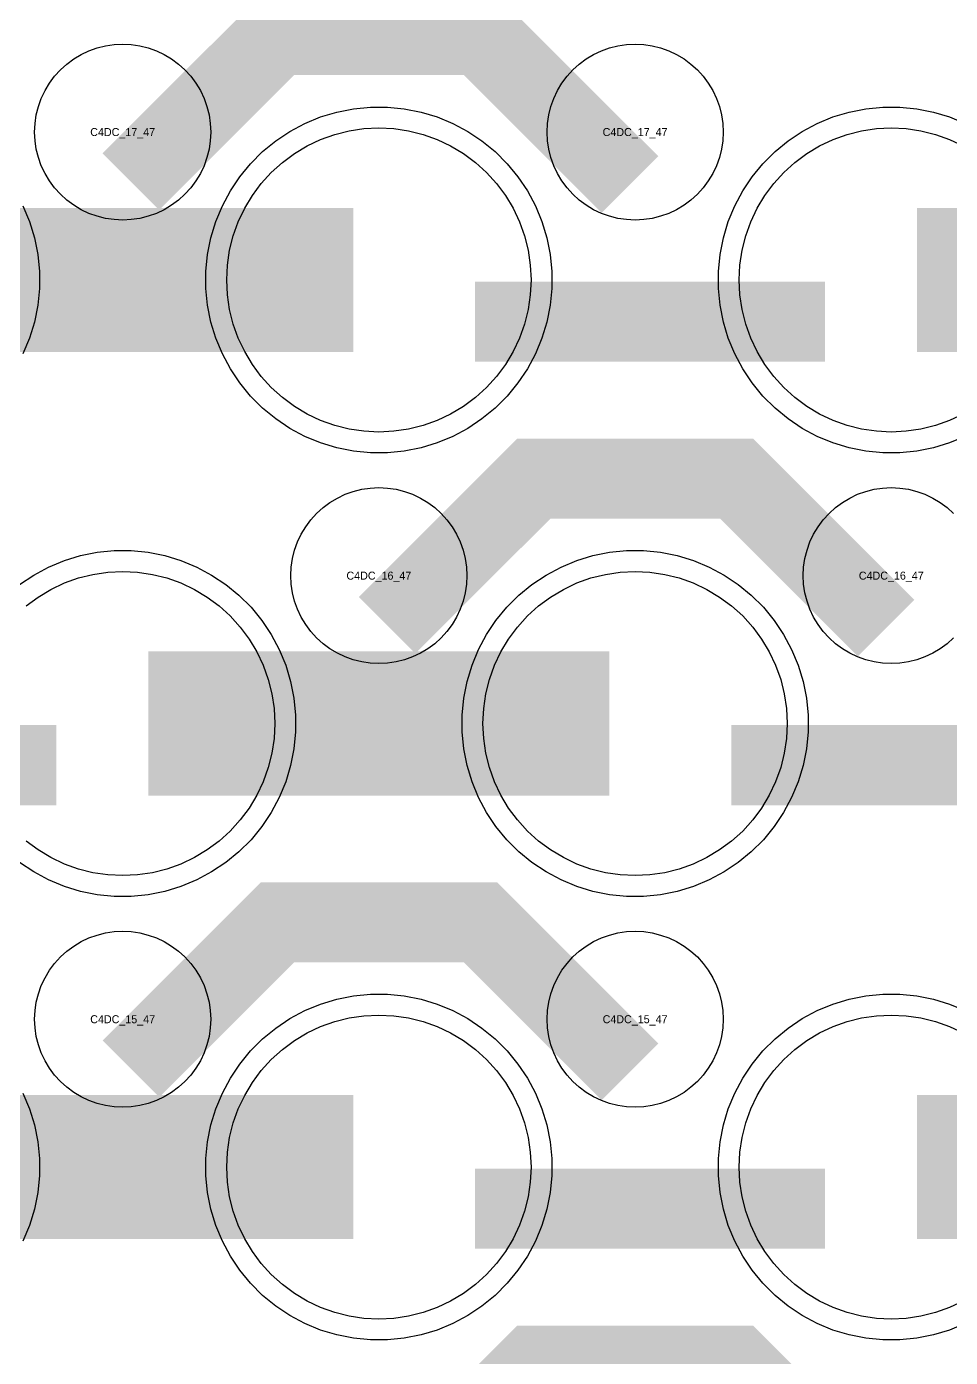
# Model space of a CAD drawing. Extents: x -11880 to 11880, y -14992 to 14992.
# Drawn here: x 3010 to 3298.5, y -12820.5 to -12404.9 of the extents above; entities that cross this region are included whole.
import ezdxf
from ezdxf.enums import TextEntityAlignment as Align

# ---------------------------------------------------------------- set-up
doc = ezdxf.new("R2010")
doc.units = 0
doc.header["$MEASUREMENT"] = 0
for name, color, linetype in [('GDS_775_DT_237', 138, 'CONTINUOUS'), ('RDL1_FS', 34, 'CONTINUOUS'), ('RDL_BS', 160, 'CONTINUOUS')]:
    doc.layers.add(name, color=color, linetype=linetype)

msp = doc.modelspace()

# ---------------------------------------------------------------- linework, layer by layer
at = {"layer": 'RDL1_FS', "color": 241, "true_color": 0xf7abae}
msp.add_lwpolyline([(3120, -12531.484), (3115.343, -12531.255), (3110.732, -12530.571), (3106.209, -12529.439), (3101.819, -12527.867), (3097.605, -12525.875), (3093.605, -12523.477), (3089.86, -12520.699), (3086.406, -12517.569), (3083.276, -12514.115), (3080.498, -12510.37), (3078.1, -12506.37), (3076.108, -12502.156), (3074.536, -12497.766), (3073.404, -12493.243), (3072.72, -12488.632), (3072.491, -12483.975), (3072.72, -12479.318), (3073.404, -12474.707), (3074.536, -12470.184), (3076.108, -12465.794), (3078.1, -12461.58), (3080.498, -12457.58), (3083.276, -12453.835), (3086.406, -12450.381), (3089.86, -12447.251), (3093.605, -12444.473), (3097.605, -12442.075), (3101.819, -12440.083), (3106.209, -12438.511), (3110.732, -12437.379), (3115.343, -12436.695), (3120, -12436.466), (3124.657, -12436.695), (3129.268, -12437.379), (3133.791, -12438.511), (3138.181, -12440.083), (3142.395, -12442.075), (3146.395, -12444.473), (3150.14, -12447.251), (3153.594, -12450.381), (3156.724, -12453.835), (3159.502, -12457.58), (3161.9, -12461.58), (3163.892, -12465.794), (3165.464, -12470.184), (3166.596, -12474.707), (3167.28, -12479.318), (3167.509, -12483.975), (3167.28, -12488.632), (3166.596, -12493.243), (3165.464, -12497.766), (3163.892, -12502.156), (3161.9, -12506.37), (3159.502, -12510.37), (3156.724, -12514.115), (3153.594, -12517.569), (3150.14, -12520.699), (3146.395, -12523.477), (3142.395, -12525.875), (3138.181, -12527.867), (3133.791, -12529.439), (3129.268, -12530.571), (3124.657, -12531.255)], close=True, dxfattribs=at)
msp.add_lwpolyline([(3302.395, -12525.875), (3298.181, -12527.867), (3293.791, -12529.439), (3289.268, -12530.571), (3284.657, -12531.255), (3280, -12531.484), (3275.343, -12531.255), (3270.732, -12530.571), (3266.209, -12529.439), (3261.819, -12527.867), (3257.605, -12525.875), (3253.605, -12523.477), (3249.86, -12520.699), (3246.406, -12517.569), (3243.276, -12514.115), (3240.498, -12510.37), (3238.1, -12506.37), (3236.108, -12502.156), (3234.536, -12497.766), (3233.404, -12493.243), (3232.72, -12488.632), (3232.491, -12483.975), (3232.72, -12479.318), (3233.404, -12474.707), (3234.536, -12470.184), (3236.108, -12465.794), (3238.1, -12461.58), (3240.498, -12457.58), (3243.276, -12453.835), (3246.406, -12450.381), (3249.86, -12447.251), (3253.605, -12444.473), (3257.605, -12442.075), (3261.819, -12440.083), (3266.209, -12438.511), (3270.732, -12437.379), (3275.343, -12436.695), (3280, -12436.466), (3284.657, -12436.695), (3289.268, -12437.379), (3293.791, -12438.511), (3298.181, -12440.083), (3302.395, -12442.075)], dxfattribs=at)
for points in [[(2968.002, -12483.975, 45, 45, 0), (3040.002, -12483.975, 45, 45, 0)], [(3040.002, -12483.975, 45, 45, 0), (3112.002, -12483.975, 45, 45, 0)], [(3288.002, -12483.975, 45, 45, 0), (3360.002, -12483.975, 45, 45, 0)]]:
    msp.add_lwpolyline(points, format="xyseb", dxfattribs=at)
at = {"layer": 'RDL1_FS'}
for points in [[(3009.86, -12585.816), (3013.605, -12583.038), (3017.605, -12580.64), (3021.819, -12578.648), (3026.209, -12577.076), (3030.732, -12575.944), (3035.343, -12575.26), (3040, -12575.031), (3044.657, -12575.26), (3049.268, -12575.944), (3053.791, -12577.076), (3058.181, -12578.648), (3062.395, -12580.64), (3066.395, -12583.038), (3070.14, -12585.816), (3073.594, -12588.946), (3076.724, -12592.4), (3079.502, -12596.145), (3081.9, -12600.145), (3083.892, -12604.359), (3085.464, -12608.749), (3086.596, -12613.272), (3087.28, -12617.883), (3087.509, -12622.54), (3087.28, -12627.197), (3086.596, -12631.808), (3085.464, -12636.331), (3083.892, -12640.721), (3081.9, -12644.935), (3079.502, -12648.935), (3076.724, -12652.68), (3073.594, -12656.134), (3070.14, -12659.264), (3066.395, -12662.042), (3062.395, -12664.44), (3058.181, -12666.432), (3053.791, -12668.004), (3049.268, -12669.136), (3044.657, -12669.82), (3040, -12670.049), (3035.343, -12669.82), (3030.732, -12669.136), (3026.209, -12668.004), (3021.819, -12666.432), (3017.605, -12664.44), (3013.605, -12662.042), (3009.86, -12659.264)], [(3302.395, -12803.005), (3298.181, -12804.997), (3293.791, -12806.569), (3289.268, -12807.701), (3284.657, -12808.385), (3280, -12808.614), (3275.343, -12808.385), (3270.732, -12807.701), (3266.209, -12806.569), (3261.819, -12804.997), (3257.605, -12803.005), (3253.605, -12800.607), (3249.86, -12797.829), (3246.406, -12794.699), (3243.276, -12791.245), (3240.498, -12787.5), (3238.1, -12783.5), (3236.108, -12779.286), (3234.536, -12774.896), (3233.404, -12770.373), (3232.72, -12765.762), (3232.491, -12761.105), (3232.72, -12756.448), (3233.404, -12751.837), (3234.536, -12747.314), (3236.108, -12742.924), (3238.1, -12738.71), (3240.498, -12734.71), (3243.276, -12730.965), (3246.406, -12727.511), (3249.86, -12724.381), (3253.605, -12721.603), (3257.605, -12719.205), (3261.819, -12717.213), (3266.209, -12715.641), (3270.732, -12714.509), (3275.343, -12713.825), (3280, -12713.596), (3284.657, -12713.825), (3289.268, -12714.509), (3293.791, -12715.641), (3298.181, -12717.213), (3302.395, -12719.205)]]:
    msp.add_lwpolyline(points, dxfattribs=at)
for points in [[(3200, -12670.049), (3195.343, -12669.82), (3190.732, -12669.136), (3186.209, -12668.004), (3181.819, -12666.432), (3177.605, -12664.44), (3173.605, -12662.042), (3169.86, -12659.264), (3166.406, -12656.134), (3163.276, -12652.68), (3160.498, -12648.935), (3158.1, -12644.935), (3156.108, -12640.721), (3154.536, -12636.331), (3153.404, -12631.808), (3152.72, -12627.197), (3152.491, -12622.54), (3152.72, -12617.883), (3153.404, -12613.272), (3154.536, -12608.749), (3156.108, -12604.359), (3158.1, -12600.145), (3160.498, -12596.145), (3163.276, -12592.4), (3166.406, -12588.946), (3169.86, -12585.816), (3173.605, -12583.038), (3177.605, -12580.64), (3181.819, -12578.648), (3186.209, -12577.076), (3190.732, -12575.944), (3195.343, -12575.26), (3200, -12575.031), (3204.657, -12575.26), (3209.268, -12575.944), (3213.791, -12577.076), (3218.181, -12578.648), (3222.395, -12580.64), (3226.395, -12583.038), (3230.14, -12585.816), (3233.594, -12588.946), (3236.724, -12592.4), (3239.502, -12596.145), (3241.9, -12600.145), (3243.892, -12604.359), (3245.464, -12608.749), (3246.596, -12613.272), (3247.28, -12617.883), (3247.509, -12622.54), (3247.28, -12627.197), (3246.596, -12631.808), (3245.464, -12636.331), (3243.892, -12640.721), (3241.9, -12644.935), (3239.502, -12648.935), (3236.724, -12652.68), (3233.594, -12656.134), (3230.14, -12659.264), (3226.395, -12662.042), (3222.395, -12664.44), (3218.181, -12666.432), (3213.791, -12668.004), (3209.268, -12669.136), (3204.657, -12669.82)], [(3120, -12808.614), (3115.343, -12808.385), (3110.732, -12807.701), (3106.209, -12806.569), (3101.819, -12804.997), (3097.605, -12803.005), (3093.605, -12800.607), (3089.86, -12797.829), (3086.406, -12794.699), (3083.276, -12791.245), (3080.498, -12787.5), (3078.1, -12783.5), (3076.108, -12779.286), (3074.536, -12774.896), (3073.404, -12770.373), (3072.72, -12765.762), (3072.491, -12761.105), (3072.72, -12756.448), (3073.404, -12751.837), (3074.536, -12747.314), (3076.108, -12742.924), (3078.1, -12738.71), (3080.498, -12734.71), (3083.276, -12730.965), (3086.406, -12727.511), (3089.86, -12724.381), (3093.605, -12721.603), (3097.605, -12719.205), (3101.819, -12717.213), (3106.209, -12715.641), (3110.732, -12714.509), (3115.343, -12713.825), (3120, -12713.596), (3124.657, -12713.825), (3129.268, -12714.509), (3133.791, -12715.641), (3138.181, -12717.213), (3142.395, -12719.205), (3146.395, -12721.603), (3150.14, -12724.381), (3153.594, -12727.511), (3156.724, -12730.965), (3159.502, -12734.71), (3161.9, -12738.71), (3163.892, -12742.924), (3165.464, -12747.314), (3166.596, -12751.837), (3167.28, -12756.448), (3167.509, -12761.105), (3167.28, -12765.762), (3166.596, -12770.373), (3165.464, -12774.896), (3163.892, -12779.286), (3161.9, -12783.5), (3159.502, -12787.5), (3156.724, -12791.245), (3153.594, -12794.699), (3150.14, -12797.829), (3146.395, -12800.607), (3142.395, -12803.005), (3138.181, -12804.997), (3133.791, -12806.569), (3129.268, -12807.701), (3124.657, -12808.385)]]:
    msp.add_lwpolyline(points, close=True, dxfattribs=at)
for points in [[(3048.002, -12622.54, 45, 45, 0), (3120.002, -12622.54, 45, 45, 0)], [(3120.002, -12622.54, 45, 45, 0), (3192.002, -12622.54, 45, 45, 0)], [(2968.002, -12761.105, 45, 45, 0), (3040.002, -12761.105, 45, 45, 0)], [(3040.002, -12761.105, 45, 45, 0), (3112.002, -12761.105, 45, 45, 0)], [(3288.002, -12761.105, 45, 45, 0), (3360.002, -12761.105, 45, 45, 0)]]:
    msp.add_lwpolyline(points, format="xyseb", dxfattribs=at)
at = {"layer": 'RDL_BS'}
for points in [[(3042.562, -12453.289, 25, 25, 0), (3088.377, -12407.474, 25, 25, 0), (3121.93, -12407.474, 25, 25, 0)], [(3198.401, -12454.188, 25, 25, 0), (3151.687, -12407.474, 25, 25, 0), (3121.929, -12407.474, 25, 25, 0)], [(3122.562, -12591.854, 25, 25, 0), (3168.377, -12546.039, 25, 25, 0), (3201.93, -12546.039, 25, 25, 0)], [(3278.401, -12592.753, 25, 25, 0), (3231.687, -12546.039, 25, 25, 0), (3201.929, -12546.039, 25, 25, 0)], [(2910.016, -12635.553, 25, 25, 0), (3019.281, -12635.553, 25, 25, 0)], [(3230.016, -12635.553, 25, 25, 0), (3339.281, -12635.553, 25, 25, 0)], [(3042.562, -12730.419, 25, 25, 0), (3088.377, -12684.604, 25, 25, 0), (3121.93, -12684.604, 25, 25, 0)], [(3198.401, -12731.318, 25, 25, 0), (3151.687, -12684.604, 25, 25, 0), (3121.929, -12684.604, 25, 25, 0)], [(3150.016, -12774.118, 25, 25, 0), (3259.281, -12774.118, 25, 25, 0)], [(3122.562, -12868.979, 25, 25, 0), (3168.377, -12823.164, 25, 25, 0), (3201.93, -12823.164, 25, 25, 0)], [(3278.401, -12869.878, 25, 25, 0), (3231.687, -12823.164, 25, 25, 0), (3201.929, -12823.164, 25, 25, 0)]]:
    msp.add_lwpolyline(points, format="xyseb", dxfattribs=at)
for points in [[(3040, -12465.281), (3037.307, -12465.149), (3034.635, -12464.753), (3032.016, -12464.096), (3029.481, -12463.189), (3027.044, -12462.037), (3024.72, -12460.644), (3022.557, -12459.041), (3020.558, -12457.229), (3018.746, -12455.23), (3017.143, -12453.067), (3015.75, -12450.743), (3014.598, -12448.306), (3013.691, -12445.771), (3013.034, -12443.152), (3012.638, -12440.48), (3012.506, -12437.787), (3012.638, -12435.094), (3013.034, -12432.422), (3013.691, -12429.803), (3014.598, -12427.268), (3015.75, -12424.831), (3017.143, -12422.507), (3018.746, -12420.344), (3020.558, -12418.345), (3022.557, -12416.533), (3024.72, -12414.93), (3027.044, -12413.537), (3029.481, -12412.385), (3032.016, -12411.478), (3034.635, -12410.821), (3037.307, -12410.425), (3040, -12410.293), (3042.693, -12410.425), (3045.365, -12410.821), (3047.984, -12411.478), (3050.519, -12412.385), (3052.956, -12413.537), (3055.28, -12414.93), (3057.443, -12416.533), (3059.442, -12418.345), (3061.254, -12420.344), (3062.857, -12422.507), (3064.25, -12424.831), (3065.402, -12427.268), (3066.309, -12429.803), (3066.966, -12432.422), (3067.362, -12435.094), (3067.494, -12437.787), (3067.362, -12440.48), (3066.966, -12443.152), (3066.309, -12445.771), (3065.402, -12448.306), (3064.25, -12450.743), (3062.857, -12453.067), (3061.254, -12455.23), (3059.442, -12457.229), (3057.443, -12459.041), (3055.28, -12460.644), (3052.956, -12462.037), (3050.519, -12463.189), (3047.984, -12464.096), (3045.365, -12464.753), (3042.693, -12465.149)], [(3200, -12465.281), (3197.307, -12465.149), (3194.635, -12464.753), (3192.016, -12464.096), (3189.481, -12463.189), (3187.044, -12462.037), (3184.72, -12460.644), (3182.557, -12459.041), (3180.558, -12457.229), (3178.746, -12455.23), (3177.143, -12453.067), (3175.75, -12450.743), (3174.598, -12448.306), (3173.691, -12445.771), (3173.034, -12443.152), (3172.638, -12440.48), (3172.506, -12437.787), (3172.638, -12435.094), (3173.034, -12432.422), (3173.691, -12429.803), (3174.598, -12427.268), (3175.75, -12424.831), (3177.143, -12422.507), (3178.746, -12420.344), (3180.558, -12418.345), (3182.557, -12416.533), (3184.72, -12414.93), (3187.044, -12413.537), (3189.481, -12412.385), (3192.016, -12411.478), (3194.635, -12410.821), (3197.307, -12410.425), (3200, -12410.293), (3202.693, -12410.425), (3205.365, -12410.821), (3207.984, -12411.478), (3210.519, -12412.385), (3212.956, -12413.537), (3215.28, -12414.93), (3217.443, -12416.533), (3219.442, -12418.345), (3221.254, -12420.344), (3222.857, -12422.507), (3224.25, -12424.831), (3225.402, -12427.268), (3226.309, -12429.803), (3226.966, -12432.422), (3227.362, -12435.094), (3227.494, -12437.787), (3227.362, -12440.48), (3226.966, -12443.152), (3226.309, -12445.771), (3225.402, -12448.306), (3224.25, -12450.743), (3222.857, -12453.067), (3221.254, -12455.23), (3219.442, -12457.229), (3217.443, -12459.041), (3215.28, -12460.644), (3212.956, -12462.037), (3210.519, -12463.189), (3207.984, -12464.096), (3205.365, -12464.753), (3202.693, -12465.149)], [(3120, -12603.846), (3117.307, -12603.714), (3114.635, -12603.318), (3112.016, -12602.661), (3109.481, -12601.754), (3107.044, -12600.602), (3104.72, -12599.209), (3102.557, -12597.606), (3100.558, -12595.794), (3098.746, -12593.795), (3097.143, -12591.632), (3095.75, -12589.308), (3094.598, -12586.871), (3093.691, -12584.336), (3093.034, -12581.717), (3092.638, -12579.045), (3092.506, -12576.352), (3092.638, -12573.659), (3093.034, -12570.987), (3093.691, -12568.368), (3094.598, -12565.833), (3095.75, -12563.396), (3097.143, -12561.072), (3098.746, -12558.909), (3100.558, -12556.91), (3102.557, -12555.098), (3104.72, -12553.495), (3107.044, -12552.102), (3109.481, -12550.95), (3112.016, -12550.043), (3114.635, -12549.386), (3117.307, -12548.99), (3120, -12548.858), (3122.693, -12548.99), (3125.365, -12549.386), (3127.984, -12550.043), (3130.519, -12550.95), (3132.956, -12552.102), (3135.28, -12553.495), (3137.443, -12555.098), (3139.442, -12556.91), (3141.254, -12558.909), (3142.857, -12561.072), (3144.25, -12563.396), (3145.402, -12565.833), (3146.309, -12568.368), (3146.966, -12570.987), (3147.362, -12573.659), (3147.494, -12576.352), (3147.362, -12579.045), (3146.966, -12581.717), (3146.309, -12584.336), (3145.402, -12586.871), (3144.25, -12589.308), (3142.857, -12591.632), (3141.254, -12593.795), (3139.442, -12595.794), (3137.443, -12597.606), (3135.28, -12599.209), (3132.956, -12600.602), (3130.519, -12601.754), (3127.984, -12602.661), (3125.365, -12603.318), (3122.693, -12603.714)], [(3197.356, -12676.54), (3192.062, -12676.023), (3186.835, -12674.977), (3181.795, -12673.446), (3176.885, -12671.415), (3172.223, -12668.923), (3167.809, -12665.976), (3163.708, -12662.614), (3159.926, -12658.832), (3156.564, -12654.731), (3153.617, -12650.317), (3151.125, -12645.655), (3149.094, -12640.745), (3147.563, -12635.705), (3146.517, -12630.478), (3146, -12625.184), (3146, -12619.896), (3146.517, -12614.602), (3147.563, -12609.375), (3149.094, -12604.335), (3151.125, -12599.425), (3153.617, -12594.763), (3156.564, -12590.349), (3159.926, -12586.248), (3163.708, -12582.466), (3167.809, -12579.104), (3172.223, -12576.157), (3176.885, -12573.665), (3181.795, -12571.634), (3186.835, -12570.103), (3192.062, -12569.057), (3197.356, -12568.54), (3202.644, -12568.54), (3207.938, -12569.057), (3213.165, -12570.103), (3218.205, -12571.634), (3223.115, -12573.665), (3227.777, -12576.157), (3232.191, -12579.104), (3236.292, -12582.466), (3240.074, -12586.248), (3243.436, -12590.349), (3246.383, -12594.763), (3248.875, -12599.425), (3250.906, -12604.335), (3252.437, -12609.375), (3253.483, -12614.602), (3254, -12619.896), (3254, -12625.184), (3253.483, -12630.478), (3252.437, -12635.705), (3250.906, -12640.745), (3248.875, -12645.655), (3246.383, -12650.317), (3243.436, -12654.731), (3240.074, -12658.832), (3236.292, -12662.614), (3232.191, -12665.976), (3227.777, -12668.923), (3223.115, -12671.415), (3218.205, -12673.446), (3213.165, -12674.977), (3207.938, -12676.023), (3202.644, -12676.54)], [(3040, -12742.411), (3037.307, -12742.279), (3034.635, -12741.883), (3032.016, -12741.226), (3029.481, -12740.319), (3027.044, -12739.167), (3024.72, -12737.774), (3022.557, -12736.171), (3020.558, -12734.359), (3018.746, -12732.36), (3017.143, -12730.197), (3015.75, -12727.873), (3014.598, -12725.436), (3013.691, -12722.901), (3013.034, -12720.282), (3012.638, -12717.61), (3012.506, -12714.917), (3012.638, -12712.224), (3013.034, -12709.552), (3013.691, -12706.933), (3014.598, -12704.398), (3015.75, -12701.961), (3017.143, -12699.637), (3018.746, -12697.474), (3020.558, -12695.475), (3022.557, -12693.663), (3024.72, -12692.06), (3027.044, -12690.667), (3029.481, -12689.515), (3032.016, -12688.608), (3034.635, -12687.951), (3037.307, -12687.555), (3040, -12687.423), (3042.693, -12687.555), (3045.365, -12687.951), (3047.984, -12688.608), (3050.519, -12689.515), (3052.956, -12690.667), (3055.28, -12692.06), (3057.443, -12693.663), (3059.442, -12695.475), (3061.254, -12697.474), (3062.857, -12699.637), (3064.25, -12701.961), (3065.402, -12704.398), (3066.309, -12706.933), (3066.966, -12709.552), (3067.362, -12712.224), (3067.494, -12714.917), (3067.362, -12717.61), (3066.966, -12720.282), (3066.309, -12722.901), (3065.402, -12725.436), (3064.25, -12727.873), (3062.857, -12730.197), (3061.254, -12732.36), (3059.442, -12734.359), (3057.443, -12736.171), (3055.28, -12737.774), (3052.956, -12739.167), (3050.519, -12740.319), (3047.984, -12741.226), (3045.365, -12741.883), (3042.693, -12742.279)], [(3200, -12742.411), (3197.307, -12742.279), (3194.635, -12741.883), (3192.016, -12741.226), (3189.481, -12740.319), (3187.044, -12739.167), (3184.72, -12737.774), (3182.557, -12736.171), (3180.558, -12734.359), (3178.746, -12732.36), (3177.143, -12730.197), (3175.75, -12727.873), (3174.598, -12725.436), (3173.691, -12722.901), (3173.034, -12720.282), (3172.638, -12717.61), (3172.506, -12714.917), (3172.638, -12712.224), (3173.034, -12709.552), (3173.691, -12706.933), (3174.598, -12704.398), (3175.75, -12701.961), (3177.143, -12699.637), (3178.746, -12697.474), (3180.558, -12695.475), (3182.557, -12693.663), (3184.72, -12692.06), (3187.044, -12690.667), (3189.481, -12689.515), (3192.016, -12688.608), (3194.635, -12687.951), (3197.307, -12687.555), (3200, -12687.423), (3202.693, -12687.555), (3205.365, -12687.951), (3207.984, -12688.608), (3210.519, -12689.515), (3212.956, -12690.667), (3215.28, -12692.06), (3217.443, -12693.663), (3219.442, -12695.475), (3221.254, -12697.474), (3222.857, -12699.637), (3224.25, -12701.961), (3225.402, -12704.398), (3226.309, -12706.933), (3226.966, -12709.552), (3227.362, -12712.224), (3227.494, -12714.917), (3227.362, -12717.61), (3226.966, -12720.282), (3226.309, -12722.901), (3225.402, -12725.436), (3224.25, -12727.873), (3222.857, -12730.197), (3221.254, -12732.36), (3219.442, -12734.359), (3217.443, -12736.171), (3215.28, -12737.774), (3212.956, -12739.167), (3210.519, -12740.319), (3207.984, -12741.226), (3205.365, -12741.883), (3202.693, -12742.279)], [(3117.356, -12815.105), (3112.062, -12814.588), (3106.835, -12813.542), (3101.795, -12812.011), (3096.885, -12809.98), (3092.223, -12807.488), (3087.809, -12804.541), (3083.708, -12801.179), (3079.926, -12797.397), (3076.564, -12793.296), (3073.617, -12788.882), (3071.125, -12784.22), (3069.094, -12779.31), (3067.563, -12774.27), (3066.517, -12769.043), (3066, -12763.749), (3066, -12758.461), (3066.517, -12753.167), (3067.563, -12747.94), (3069.094, -12742.9), (3071.125, -12737.99), (3073.617, -12733.328), (3076.564, -12728.914), (3079.926, -12724.813), (3083.708, -12721.031), (3087.809, -12717.669), (3092.223, -12714.722), (3096.885, -12712.23), (3101.795, -12710.199), (3106.835, -12708.668), (3112.062, -12707.622), (3117.356, -12707.105), (3122.644, -12707.105), (3127.938, -12707.622), (3133.165, -12708.668), (3138.205, -12710.199), (3143.115, -12712.23), (3147.777, -12714.722), (3152.191, -12717.669), (3156.292, -12721.031), (3160.074, -12724.813), (3163.436, -12728.914), (3166.383, -12733.328), (3168.875, -12737.99), (3170.906, -12742.9), (3172.437, -12747.94), (3173.483, -12753.167), (3174, -12758.461), (3174, -12763.749), (3173.483, -12769.043), (3172.437, -12774.27), (3170.906, -12779.31), (3168.875, -12784.22), (3166.383, -12788.882), (3163.436, -12793.296), (3160.074, -12797.397), (3156.292, -12801.179), (3152.191, -12804.541), (3147.777, -12807.488), (3143.115, -12809.98), (3138.205, -12812.011), (3133.165, -12813.542), (3127.938, -12814.588), (3122.644, -12815.105)]]:
    msp.add_lwpolyline(points, close=True, dxfattribs=at)
at = {"layer": 'RDL_BS', "color": 241, "true_color": 0xf7abae}
msp.add_lwpolyline([(3117.356, -12537.975), (3112.062, -12537.458), (3106.835, -12536.412), (3101.795, -12534.881), (3096.885, -12532.85), (3092.223, -12530.358), (3087.809, -12527.411), (3083.708, -12524.049), (3079.926, -12520.267), (3076.564, -12516.166), (3073.617, -12511.752), (3071.125, -12507.09), (3069.094, -12502.18), (3067.563, -12497.14), (3066.517, -12491.913), (3066, -12486.619), (3066, -12481.331), (3066.517, -12476.037), (3067.563, -12470.81), (3069.094, -12465.77), (3071.125, -12460.86), (3073.617, -12456.198), (3076.564, -12451.784), (3079.926, -12447.683), (3083.708, -12443.901), (3087.809, -12440.539), (3092.223, -12437.592), (3096.885, -12435.1), (3101.795, -12433.069), (3106.835, -12431.538), (3112.062, -12430.492), (3117.356, -12429.975), (3122.644, -12429.975), (3127.938, -12430.492), (3133.165, -12431.538), (3138.205, -12433.069), (3143.115, -12435.1), (3147.777, -12437.592), (3152.191, -12440.539), (3156.292, -12443.901), (3160.074, -12447.683), (3163.436, -12451.784), (3166.383, -12456.198), (3168.875, -12460.86), (3170.906, -12465.77), (3172.437, -12470.81), (3173.483, -12476.037), (3174, -12481.331), (3174, -12486.619), (3173.483, -12491.913), (3172.437, -12497.14), (3170.906, -12502.18), (3168.875, -12507.09), (3166.383, -12511.752), (3163.436, -12516.166), (3160.074, -12520.267), (3156.292, -12524.049), (3152.191, -12527.411), (3147.777, -12530.358), (3143.115, -12532.85), (3138.205, -12534.881), (3133.165, -12536.412), (3127.938, -12537.458), (3122.644, -12537.975)], close=True, dxfattribs=at)
for points in [[(3303.115, -12532.85), (3298.205, -12534.881), (3293.165, -12536.412), (3287.938, -12537.458), (3282.644, -12537.975), (3277.356, -12537.975), (3272.062, -12537.458), (3266.835, -12536.412), (3261.795, -12534.881), (3256.885, -12532.85), (3252.223, -12530.358), (3247.809, -12527.411), (3243.708, -12524.049), (3239.926, -12520.267), (3236.564, -12516.166), (3233.617, -12511.752), (3231.125, -12507.09), (3229.094, -12502.18), (3227.563, -12497.14), (3226.517, -12491.913), (3226, -12486.619), (3226, -12481.331), (3226.517, -12476.037), (3227.563, -12470.81), (3229.094, -12465.77), (3231.125, -12460.86), (3233.617, -12456.198), (3236.564, -12451.784), (3239.926, -12447.683), (3243.708, -12443.901), (3247.809, -12440.539), (3252.223, -12437.592), (3256.885, -12435.1), (3261.795, -12433.069), (3266.835, -12431.538), (3272.062, -12430.492), (3277.356, -12429.975), (3282.644, -12429.975), (3287.938, -12430.492), (3293.165, -12431.538), (3298.205, -12433.069), (3303.115, -12435.1)], [(3008.875, -12460.86), (3010.906, -12465.77), (3012.437, -12470.81), (3013.483, -12476.037), (3014, -12481.331), (3014, -12486.619), (3013.483, -12491.913), (3012.437, -12497.14), (3010.906, -12502.18), (3008.875, -12507.09)]]:
    msp.add_lwpolyline(points, dxfattribs=at)
msp.add_lwpolyline([(3150.016, -12496.988, 25, 25, 0), (3259.281, -12496.988, 25, 25, 0)], format="xyseb", dxfattribs=at)
at = {"layer": 'RDL_BS'}
for points in [[(3299.442, -12595.794), (3297.443, -12597.606), (3295.28, -12599.209), (3292.956, -12600.602), (3290.519, -12601.754), (3287.984, -12602.661), (3285.365, -12603.318), (3282.693, -12603.714), (3280, -12603.846), (3277.307, -12603.714), (3274.635, -12603.318), (3272.016, -12602.661), (3269.481, -12601.754), (3267.044, -12600.602), (3264.72, -12599.209), (3262.557, -12597.606), (3260.558, -12595.794), (3258.746, -12593.795), (3257.143, -12591.632), (3255.75, -12589.308), (3254.598, -12586.871), (3253.691, -12584.336), (3253.034, -12581.717), (3252.638, -12579.045), (3252.506, -12576.352), (3252.638, -12573.659), (3253.034, -12570.987), (3253.691, -12568.368), (3254.598, -12565.833), (3255.75, -12563.396), (3257.143, -12561.072), (3258.746, -12558.909), (3260.558, -12556.91), (3262.557, -12555.098), (3264.72, -12553.495), (3267.044, -12552.102), (3269.481, -12550.95), (3272.016, -12550.043), (3274.635, -12549.386), (3277.307, -12548.99), (3280, -12548.858), (3282.693, -12548.99), (3285.365, -12549.386), (3287.984, -12550.043), (3290.519, -12550.95), (3292.956, -12552.102), (3295.28, -12553.495), (3297.443, -12555.098), (3299.442, -12556.91)], [(3007.809, -12579.104), (3012.223, -12576.157), (3016.885, -12573.665), (3021.795, -12571.634), (3026.835, -12570.103), (3032.062, -12569.057), (3037.356, -12568.54), (3042.644, -12568.54), (3047.938, -12569.057), (3053.165, -12570.103), (3058.205, -12571.634), (3063.115, -12573.665), (3067.777, -12576.157), (3072.191, -12579.104), (3076.292, -12582.466), (3080.074, -12586.248), (3083.436, -12590.349), (3086.383, -12594.763), (3088.875, -12599.425), (3090.906, -12604.335), (3092.437, -12609.375), (3093.483, -12614.602), (3094, -12619.896), (3094, -12625.184), (3093.483, -12630.478), (3092.437, -12635.705), (3090.906, -12640.745), (3088.875, -12645.655), (3086.383, -12650.317), (3083.436, -12654.731), (3080.074, -12658.832), (3076.292, -12662.614), (3072.191, -12665.976), (3067.777, -12668.923), (3063.115, -12671.415), (3058.205, -12673.446), (3053.165, -12674.977), (3047.938, -12676.023), (3042.644, -12676.54), (3037.356, -12676.54), (3032.062, -12676.023), (3026.835, -12674.977), (3021.795, -12673.446), (3016.885, -12671.415), (3012.223, -12668.923), (3007.809, -12665.976)], [(3303.115, -12809.98), (3298.205, -12812.011), (3293.165, -12813.542), (3287.938, -12814.588), (3282.644, -12815.105), (3277.356, -12815.105), (3272.062, -12814.588), (3266.835, -12813.542), (3261.795, -12812.011), (3256.885, -12809.98), (3252.223, -12807.488), (3247.809, -12804.541), (3243.708, -12801.179), (3239.926, -12797.397), (3236.564, -12793.296), (3233.617, -12788.882), (3231.125, -12784.22), (3229.094, -12779.31), (3227.563, -12774.27), (3226.517, -12769.043), (3226, -12763.749), (3226, -12758.461), (3226.517, -12753.167), (3227.563, -12747.94), (3229.094, -12742.9), (3231.125, -12737.99), (3233.617, -12733.328), (3236.564, -12728.914), (3239.926, -12724.813), (3243.708, -12721.031), (3247.809, -12717.669), (3252.223, -12714.722), (3256.885, -12712.23), (3261.795, -12710.199), (3266.835, -12708.668), (3272.062, -12707.622), (3277.356, -12707.105), (3282.644, -12707.105), (3287.938, -12707.622), (3293.165, -12708.668), (3298.205, -12710.199), (3303.115, -12712.23)], [(3008.875, -12737.99), (3010.906, -12742.9), (3012.437, -12747.94), (3013.483, -12753.167), (3014, -12758.461), (3014, -12763.749), (3013.483, -12769.043), (3012.437, -12774.27), (3010.906, -12779.31), (3008.875, -12784.22)]]:
    msp.add_lwpolyline(points, dxfattribs=at)

# ---------------------------------------------------------------- texts
at = {"layer": 'GDS_775_DT_237'}
for s, p in [('C4DC_17_47', (3040, -12437.787)), ('C4DC_17_47', (3040, -12437.787)), ('C4DC_17_47', (3200, -12437.787)), ('C4DC_17_47', (3200, -12437.787)), ('C4DC_16_47', (3120, -12576.352)), ('C4DC_16_47', (3120, -12576.352)), ('C4DC_16_47', (3280, -12576.352)), ('C4DC_16_47', (3280, -12576.352)), ('C4DC_15_47', (3040, -12714.917)), ('C4DC_15_47', (3040, -12714.917)), ('C4DC_15_47', (3200, -12714.917)), ('C4DC_15_47', (3200, -12714.917))]:
    msp.add_text(s, height=2.5, dxfattribs=at).set_placement(p, align=Align.MIDDLE_CENTER)

doc.saveas('drawing.dxf')
